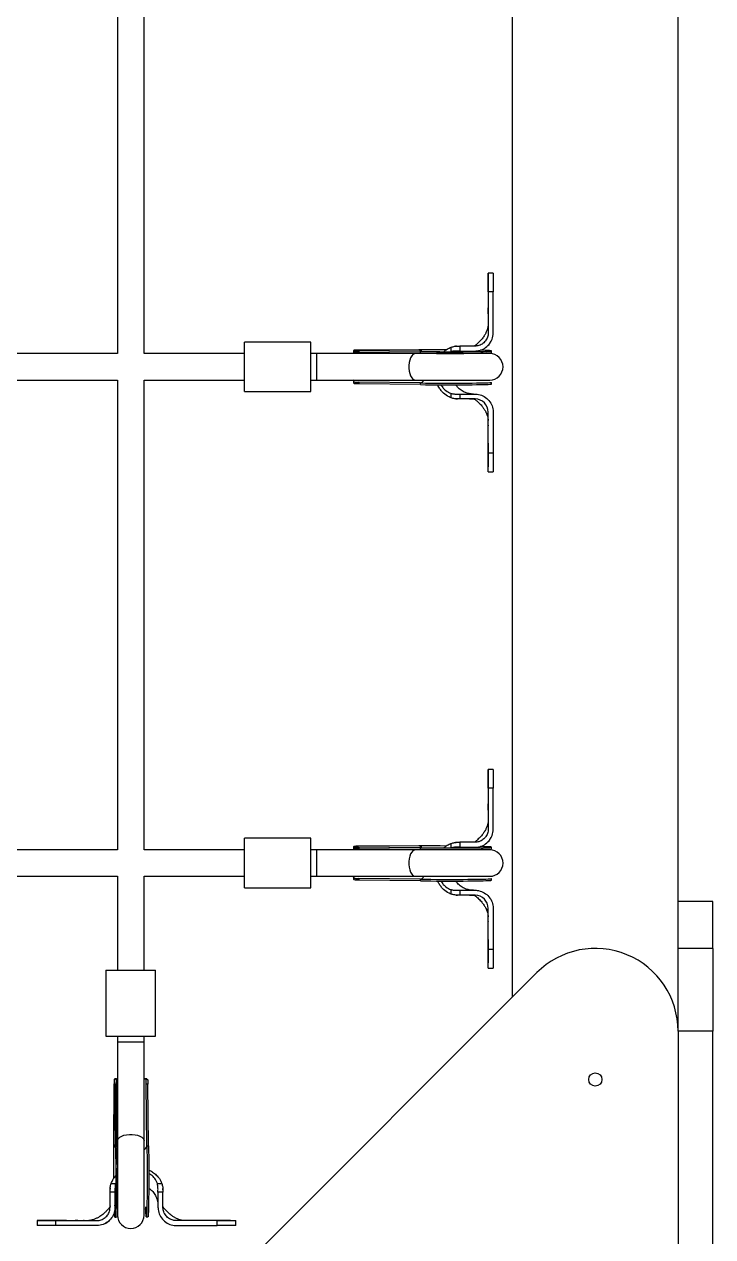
# Model space of a CAD drawing. Header units: millimetres. Extents: x -5107 to 5368, y -4871 to 3692.
# Drawn here: x -278 to 139, y 747 to 1480 of the extents above; entities that cross this region are included whole.
import ezdxf

# ---------------------------------------------------------------- set-up
doc = ezdxf.new("R2010")
doc.units = ezdxf.units.MM
doc.layers.add('DIKOM_ОБЪЕКТ', color=7, linetype='Continuous')

msp = doc.modelspace()

# ---------------------------------------------------------------- linework, layer by layer
at = {"layer": 'DIKOM_ОБЪЕКТ'}
for p, q in [((17.78, 891.71), (17.78, 2191.71)), ((117.78, 871), (117.78, 2191.71)), ((-221.09, 1564.59), (-221.09, 1280.59)), ((-205.09, 1280.59), (-205.09, 1564.59)), ((3.03, 1329.14), (3.03, 1323.86)), ((6.03, 1329.14), (3.03, 1329.14)), ((3.03, 1322.55), (3.03, 1325.66)), ((3.03, 1322.78), (3.03, 1325.02)), ((3.03, 1317.86), (3.03, 1293.14)), ((6.03, 1317.86), (3.03, 1317.86)), ((6.03, 1293.14), (6.03, 1317.86)), ((-104.32, 1287.59), (-144.32, 1287.59)), ((-144.32, 1272.59), (-144.32, 1287.59)), ((-104.32, 1272.59), (-104.32, 1287.59)), ((-38.89, 1282.91), (-75.57, 1282.72)), ((-19.32, 1281.76), (-19.32, 1284.47)), ((-16.23, 1285.06), (-16.8, 1285.05)), ((-14.11, 1285.14), (-14.11, 1282.14)), ((-5.97, 1285.14), (-14.11, 1285.14)), ((-4.97, 1285.14), (-5.97, 1285.14)), ((3.07, 1285.71), (3.37, 1286.03)), ((3.73, 1286.41), (4.77, 1288.17)), ((-221.09, 1280.59), (-505.09, 1280.59)), ((-144.32, 1280.59), (-205.09, 1280.59)), ((-100.87, 1280.59), (-104.32, 1280.59)), ((-41, 1280.59), (-100.87, 1280.59)), ((-100.87, 1280.59), (-100.87, 1264.59)), ((-78.45, 1282.19), (-78.46, 1281.13)), ((-78.29, 1281.83), (-78.3, 1280.77)), ((-37.84, 1281.82), (-76.25, 1282.27)), ((-75.18, 1282.26), (-75.19, 1281.26)), ((-37.92, 1280.82), (-75.19, 1281.26)), ((-37.92, 1281.82), (-75.18, 1282.26)), ((3.96, 1280.59), (-41, 1280.59)), ((-37.92, 1280.82), (-37.92, 1281.82)), ((-37.92, 1281.82), (-37.84, 1281.82)), ((-37.18, 1280.66), (-37.77, 1280.82)), ((-36.49, 1280.8), (-36.38, 1280.59)), ((-14.11, 1282.14), (-5.97, 1282.14)), ((-11.98, 1280.59), (-11.7, 1280.74)), ((-5.97, 1282.14), (-4.97, 1282.14)), ((5.04, 1281.2), (5.04, 1282.2)), ((-144.32, 1257.59), (-144.32, 1272.59)), ((-104.32, 1257.59), (-104.32, 1272.59)), ((-505.09, 1264.59), (-221.09, 1264.59)), ((-221.09, 1264.59), (-221.09, 980.59)), ((-205.09, 1264.59), (-144.32, 1264.59)), ((-205.09, 980.59), (-205.09, 1264.59)), ((-104.32, 1264.59), (-100.87, 1264.59)), ((-100.87, 1264.59), (-41, 1264.59)), ((-78.52, 1264.16), (-78.53, 1263.11)), ((-78.36, 1263.96), (-78.36, 1262.89)), ((-37.99, 1262.82), (-75.26, 1263.26)), ((-75.26, 1263.26), (-75.26, 1262.26)), ((-38, 1261.82), (-75.26, 1262.26)), ((-41, 1264.59), (3.96, 1264.59)), ((-38, 1261.82), (-37.99, 1262.82)), ((4.96, 1262.2), (4.97, 1263.2)), ((-144.32, 1257.59), (-104.32, 1257.59)), ((-19.32, 1253.81), (-19.32, 1256.53)), ((-14.11, 1256.14), (-14.11, 1253.14)), ((-14.11, 1256.14), (-5.97, 1256.14)), ((-5.97, 1256.14), (-4.97, 1256.14)), ((-16.6, 1253.2), (-15.82, 1253.19)), ((-16.32, 1253.19), (-15.62, 1253.17)), ((-5.97, 1253.14), (-14.11, 1253.14)), ((-4.97, 1253.14), (-5.97, 1253.14)), ((3.03, 1220.42), (3.03, 1245.14)), ((6.03, 1245.14), (6.03, 1220.42)), ((3.03, 1221.65), (3.03, 1215.02)), ((6.03, 1220.42), (3.03, 1220.42)), ((3.03, 1220.25), (3.03, 1219.85)), ((3.03, 1214.95), (3.03, 1212.22)), ((3.03, 1209.14), (6.03, 1209.14)), ((3.03, 1029.14), (3.03, 1023.86)), ((6.03, 1029.14), (3.03, 1029.14)), ((3.03, 1022.55), (3.03, 1025.66)), ((3.03, 1022.78), (3.03, 1025.02)), ((3.03, 1017.86), (3.03, 993.14)), ((6.03, 1017.86), (3.03, 1017.86)), ((6.03, 993.14), (6.03, 1017.86)), ((-104.32, 987.59), (-144.32, 987.59)), ((-144.32, 972.59), (-144.32, 987.59)), ((-104.32, 972.59), (-104.32, 987.59)), ((-37.84, 981.82), (-76.25, 982.27)), ((-38.89, 982.91), (-75.57, 982.72)), ((-75.18, 982.26), (-75.19, 981.26)), ((-37.92, 981.82), (-75.18, 982.26)), ((-19.32, 981.76), (-19.32, 984.47)), ((-16.23, 985.06), (-16.8, 985.05)), ((-14.11, 985.14), (-14.11, 982.14)), ((-5.97, 985.14), (-14.11, 985.14)), ((-4.97, 985.14), (-5.97, 985.14)), ((3.07, 985.71), (3.37, 986.03)), ((3.73, 986.41), (4.77, 988.17)), ((-221.09, 980.59), (-505.09, 980.59)), ((-144.32, 980.59), (-205.09, 980.59)), ((-100.87, 980.59), (-104.32, 980.59)), ((-41, 980.59), (-100.87, 980.59)), ((-100.87, 980.59), (-100.87, 964.59)), ((-78.45, 982.19), (-78.46, 981.13)), ((-78.29, 981.83), (-78.3, 980.77)), ((-37.92, 980.82), (-75.19, 981.26)), ((3.96, 980.59), (-41, 980.59)), ((-37.92, 980.82), (-37.92, 981.82)), ((-37.92, 981.82), (-37.84, 981.82)), ((-37.18, 980.66), (-37.77, 980.82)), ((-36.49, 980.8), (-36.38, 980.59)), ((-14.11, 982.14), (-5.97, 982.14)), ((-11.98, 980.59), (-11.7, 980.74)), ((-5.97, 982.14), (-4.97, 982.14)), ((5.04, 981.2), (5.04, 982.2)), ((-144.32, 957.59), (-144.32, 972.59)), ((-104.32, 957.59), (-104.32, 972.59)), ((-505.09, 964.59), (-221.09, 964.59)), ((-221.09, 964.59), (-221.09, 907.93)), ((-205.09, 907.93), (-205.09, 964.59)), ((-205.09, 964.59), (-144.32, 964.59)), ((-104.32, 964.59), (-100.87, 964.59)), ((-100.87, 964.59), (-41, 964.59)), ((-78.52, 964.16), (-78.53, 963.11)), ((-78.36, 963.96), (-78.36, 962.89)), ((-37.99, 962.82), (-75.26, 963.26)), ((-75.26, 963.26), (-75.26, 962.26)), ((-38, 961.82), (-75.26, 962.26)), ((-41, 964.59), (3.96, 964.59)), ((-38, 961.82), (-37.99, 962.82)), ((4.96, 962.2), (4.97, 963.2)), ((-144.32, 957.59), (-104.32, 957.59)), ((-19.32, 953.81), (-19.32, 956.53)), ((-16.6, 953.2), (-15.82, 953.19)), ((-16.32, 953.19), (-15.62, 953.17)), ((-14.11, 956.14), (-14.11, 953.14)), ((-14.11, 956.14), (-5.97, 956.14)), ((-5.97, 953.14), (-14.11, 953.14)), ((-5.97, 956.14), (-4.97, 956.14)), ((-4.97, 953.14), (-5.97, 953.14)), ((138.78, 949.28), (117.78, 949.28)), ((138.78, 921), (138.78, 949.28)), ((3.03, 920.42), (3.03, 945.14)), ((6.03, 945.14), (6.03, 920.42)), ((3.03, 921.65), (3.03, 915.02)), ((6.03, 920.42), (3.03, 920.42)), ((3.03, 920.25), (3.03, 919.85)), ((138.78, 921), (117.78, 921)), ((138.78, 921), (138.78, 871)), ((3.03, 914.95), (3.03, 912.22)), ((3.03, 909.14), (6.03, 909.14)), ((-228.09, 907.93), (-228.09, 867.93)), ((-228.09, 907.93), (-198.09, 907.93)), ((-198.09, 867.93), (-198.09, 907.93)), ((-146.86, 727.06), (32.43, 906.35)), ((-228.09, 867.93), (-198.09, 867.93)), ((-221.09, 867.93), (-221.09, 864.48)), ((-205.09, 864.48), (-205.09, 867.93)), ((138.78, 871), (117.78, 871)), ((117.78, 871), (117.78, 512.42)), ((138.78, 512.42), (138.78, 871)), ((-221.09, 864.48), (-221.09, 804.61)), ((-221.09, 864.48), (-205.09, 864.48)), ((-205.09, 804.61), (-205.09, 864.48)), ((-223.41, 802.5), (-223.23, 839.18)), ((-222.78, 839.84), (-222.33, 801.44)), ((-221.76, 838.8), (-222.76, 838.79)), ((-222.33, 801.53), (-222.76, 838.79)), ((-221.64, 842.07), (-222.69, 842.06)), ((-221.27, 841.9), (-222.33, 841.9)), ((-221.33, 801.53), (-221.76, 838.8)), ((-203.61, 842.14), (-204.67, 842.13)), ((-203.4, 841.97), (-204.46, 841.97)), ((-203.33, 801.6), (-203.77, 838.87)), ((-202.77, 838.87), (-203.77, 838.87)), ((-202.33, 801.6), (-202.77, 838.87)), ((-222.33, 801.53), (-221.33, 801.53)), ((-222.33, 801.44), (-222.33, 801.53)), ((-221.33, 801.46), (-221.16, 800.79)), ((-221.09, 799.99), (-221.31, 800.1)), ((-221.09, 804.61), (-221.09, 759.65)), ((-205.09, 759.65), (-205.09, 804.61)), ((-203.33, 801.6), (-202.33, 801.6)), ((-224.98, 778.81), (-222.26, 778.81)), ((-197.03, 778.81), (-194.32, 778.81)), ((-225.65, 765.47), (-225.65, 773.6)), ((-222.65, 773.6), (-225.65, 773.6)), ((-225.56, 776.24), (-225.58, 775.54)), ((-222.65, 773.6), (-222.65, 765.47)), ((-221.28, 771.14), (-221.09, 771.47)), ((-193.65, 773.6), (-196.65, 773.6)), ((-196.65, 773.6), (-196.65, 765.47)), ((-193.68, 775.12), (-193.73, 775.81)), ((-193.68, 775.1), (-193.7, 775.82)), ((-193.65, 765.47), (-193.65, 773.6)), ((-225.65, 764.47), (-225.65, 765.47)), ((-222.65, 765.47), (-222.65, 764.47)), ((-196.65, 765.47), (-196.65, 764.47)), ((-193.65, 764.47), (-193.65, 765.47)), ((-264.37, 756.47), (-269.65, 756.47)), ((-269.65, 756.47), (-269.65, 753.47)), ((-258.37, 753.47), (-258.37, 756.47)), ((-258.37, 756.47), (-233.65, 756.47)), ((-228.67, 754.72), (-226.92, 755.76)), ((-227.03, 755.68), (-226.21, 756.43)), ((-222.7, 758.57), (-221.7, 758.57)), ((-203.71, 758.64), (-202.71, 758.65)), ((-160.93, 756.47), (-185.63, 756.47)), ((-160.93, 753.47), (-160.93, 756.47)), ((-156.79, 756.47), (-149.67, 756.47)), ((-149.65, 753.47), (-149.65, 756.47)), ((-233.65, 753.47), (-258.37, 753.47)), ((-185.65, 753.47), (-160.93, 753.47))]:
    msp.add_line(p, q, dxfattribs=at)
at = {"layer": 'DIKOM_ОБЪЕКТ', "flags": 128}
for points in [[(-22.37, 1282.89), (-22.69, 1282.89), (-26.01, 1282.91), (-29.32, 1282.92), (-32.6, 1282.92), (-35.81, 1282.92), (-38.89, 1282.91)], [(-41, 1280.59), (-41.65, 1280.48), (-42.48, 1280.02), (-43.24, 1279.21), (-43.9, 1278.09), (-44.42, 1276.71), (-44.78, 1275.14), (-44.97, 1273.45), (-44.97, 1271.72), (-44.78, 1270.03), (-44.42, 1268.46), (-43.9, 1267.09), (-43.24, 1265.97), (-42.48, 1265.16), (-41.65, 1264.69), (-41, 1264.59)], [(-37.92, 1281.82), (-34.79, 1281.79), (-31.56, 1281.76), (-28.26, 1281.74), (-24.94, 1281.72), (-21.63, 1281.72), (-18.37, 1281.72), (-15.19, 1281.72), (-12.14, 1281.74), (-9.25, 1281.76), (-6.55, 1281.78), (-4.08, 1281.82), (-1.85, 1281.85), (0.1, 1281.9), (1.74, 1281.95), (3.07, 1282), (4.07, 1282.06), (4.72, 1282.12), (5.02, 1282.18), (4.96, 1282.24), (4.55, 1282.31), (3.79, 1282.37), (2.68, 1282.43), (1.25, 1282.5), (-0.5, 1282.56), (-1.72, 1282.59)], [(-37.92, 1280.82), (-34.79, 1280.79), (-31.56, 1280.76), (-28.26, 1280.74), (-24.94, 1280.72), (-21.63, 1280.72), (-18.37, 1280.72), (-15.2, 1280.72), (-12.15, 1280.74), (-9.26, 1280.76), (-6.56, 1280.78), (-4.08, 1280.82), (-1.86, 1280.85), (0.09, 1280.9), (1.74, 1280.95), (3.07, 1281), (4.07, 1281.06), (4.72, 1281.12), (5.02, 1281.18), (5.04, 1281.2)], [(-37.05, 1280.59), (-37.17, 1280.65), (-37.18, 1280.66)], [(-38, 1261.82), (-34.87, 1261.79), (-31.63, 1261.76), (-28.34, 1261.74), (-25.02, 1261.73), (-21.71, 1261.72), (-18.44, 1261.72), (-15.27, 1261.73), (-12.22, 1261.74), (-9.33, 1261.76), (-6.63, 1261.79), (-4.15, 1261.82), (-1.93, 1261.86), (0.02, 1261.9), (1.67, 1261.95), (3, 1262), (3.99, 1262.06), (4.64, 1262.12), (4.94, 1262.18), (4.96, 1262.2)], [(-37.99, 1262.82), (-34.86, 1262.79), (-31.63, 1262.76), (-28.33, 1262.74), (-25.01, 1262.73), (-21.7, 1262.72), (-18.44, 1262.72), (-15.27, 1262.73), (-12.22, 1262.74), (-9.33, 1262.76), (-6.63, 1262.79), (-4.15, 1262.82), (-1.93, 1262.86), (0.02, 1262.9), (1.67, 1262.95), (3, 1263), (4, 1263.06), (4.65, 1263.12), (4.95, 1263.18), (4.97, 1263.2)], [(-22.37, 982.89), (-22.69, 982.89), (-26.01, 982.91), (-29.32, 982.92), (-32.6, 982.92), (-35.81, 982.92), (-38.89, 982.91)], [(-37.92, 981.82), (-34.79, 981.79), (-31.56, 981.76), (-28.26, 981.74), (-24.94, 981.72), (-21.63, 981.72), (-18.37, 981.72), (-15.19, 981.72), (-12.14, 981.74), (-9.25, 981.76), (-6.55, 981.78), (-4.08, 981.82), (-1.85, 981.85), (0.1, 981.9), (1.74, 981.95), (3.07, 982), (4.07, 982.06), (4.72, 982.12), (5.02, 982.18), (4.96, 982.24), (4.55, 982.31), (3.79, 982.37), (2.68, 982.43), (1.25, 982.5), (-0.5, 982.56), (-1.72, 982.59)], [(-41, 980.59), (-41.65, 980.48), (-42.48, 980.02), (-43.24, 979.21), (-43.9, 978.09), (-44.42, 976.71), (-44.78, 975.14), (-44.97, 973.45), (-44.97, 971.72), (-44.78, 970.03), (-44.42, 968.46), (-43.9, 967.09), (-43.24, 965.97), (-42.48, 965.16), (-41.65, 964.69), (-41, 964.59)], [(-37.92, 980.82), (-34.79, 980.79), (-31.56, 980.76), (-28.26, 980.74), (-24.94, 980.72), (-21.63, 980.72), (-18.37, 980.72), (-15.2, 980.72), (-12.15, 980.74), (-9.26, 980.76), (-6.56, 980.78), (-4.08, 980.82), (-1.86, 980.85), (0.09, 980.9), (1.74, 980.95), (3.07, 981), (4.07, 981.06), (4.72, 981.12), (5.02, 981.18), (5.04, 981.2)], [(-37.05, 980.59), (-37.17, 980.65), (-37.18, 980.66)], [(-38, 961.82), (-34.87, 961.79), (-31.63, 961.76), (-28.34, 961.74), (-25.02, 961.73), (-21.71, 961.72), (-18.44, 961.72), (-15.27, 961.73), (-12.22, 961.74), (-9.33, 961.76), (-6.63, 961.79), (-4.15, 961.82), (-1.93, 961.86), (0.02, 961.9), (1.67, 961.95), (3, 962), (3.99, 962.06), (4.64, 962.12), (4.94, 962.18), (4.96, 962.2)], [(-37.99, 962.82), (-34.86, 962.79), (-31.63, 962.76), (-28.33, 962.74), (-25.01, 962.73), (-21.7, 962.72), (-18.44, 962.72), (-15.27, 962.73), (-12.22, 962.74), (-9.33, 962.76), (-6.63, 962.79), (-4.15, 962.82), (-1.93, 962.86), (0.02, 962.9), (1.67, 962.95), (3, 963), (4, 963.06), (4.65, 963.12), (4.95, 963.18), (4.97, 963.2)], [(-221.09, 804.61), (-220.99, 805.26), (-220.53, 806.09), (-219.72, 806.85), (-218.6, 807.51), (-217.22, 808.03), (-215.65, 808.39), (-213.96, 808.58), (-212.23, 808.58), (-210.54, 808.39), (-208.97, 808.03), (-207.59, 807.51), (-206.47, 806.85), (-205.66, 806.09), (-205.2, 805.26), (-205.09, 804.61)], [(-223.37, 781.87), (-223.38, 783.01), (-223.4, 786.3), (-223.42, 789.61), (-223.43, 792.93), (-223.43, 796.21), (-223.42, 799.41), (-223.41, 802.5)], [(-222.33, 801.53), (-222.29, 798.4), (-222.26, 795.17), (-222.24, 791.87), (-222.23, 788.55), (-222.22, 785.24), (-222.22, 781.98), (-222.23, 778.8), (-222.24, 775.75), (-222.26, 772.86), (-222.29, 770.16), (-222.32, 767.69), (-222.36, 765.46), (-222.4, 763.51), (-222.45, 761.86), (-222.5, 760.53), (-222.56, 759.54), (-222.62, 758.89), (-222.68, 758.59), (-222.75, 758.65), (-222.81, 759.06), (-222.87, 759.82), (-222.94, 760.93), (-222.97, 761.67)], [(-221.33, 801.53), (-221.29, 798.4), (-221.26, 795.17), (-221.24, 791.87), (-221.23, 788.55), (-221.22, 785.24), (-221.22, 781.98), (-221.23, 778.81), (-221.24, 775.76), (-221.26, 772.87), (-221.29, 770.17), (-221.32, 767.69), (-221.36, 765.46), (-221.4, 763.52), (-221.45, 761.87), (-221.5, 760.54), (-221.56, 759.54), (-221.62, 758.89), (-221.68, 758.59), (-221.7, 758.57)], [(-221.16, 800.79), (-221.16, 800.78), (-221.09, 800.66)], [(-203.33, 801.6), (-203.3, 798.47), (-203.27, 795.24), (-203.25, 791.94), (-203.23, 788.62), (-203.23, 785.31), (-203.23, 782.05), (-203.23, 778.88), (-203.24, 775.83), (-203.26, 772.94), (-203.29, 770.24), (-203.32, 767.76), (-203.36, 765.54), (-203.41, 763.59), (-203.45, 761.94), (-203.51, 760.61), (-203.56, 759.61), (-203.62, 758.96), (-203.69, 758.66), (-203.75, 758.72), (-203.81, 759.13), (-203.88, 759.89), (-203.94, 761), (-204.01, 762.43), (-204.07, 764.18), (-204.08, 764.76)], [(-202.33, 801.6), (-202.3, 798.47), (-202.27, 795.24), (-202.25, 791.95), (-202.23, 788.63), (-202.23, 785.31), (-202.23, 782.05), (-202.23, 778.88), (-202.25, 775.83), (-202.27, 772.94), (-202.29, 770.24), (-202.32, 767.76), (-202.36, 765.54), (-202.41, 763.59), (-202.45, 761.94), (-202.51, 760.61), (-202.56, 759.62), (-202.62, 758.96), (-202.69, 758.67), (-202.71, 758.65)]]:
    msp.add_lwpolyline(points, dxfattribs=at)
at = {"layer": 'DIKOM_ОБЪЕКТ'}
msp.add_circle((67.78, 841.71), 4, dxfattribs=at)
for centre, radius, start, end in [((-39.32, 1280.23), 2.71, 33.48432, 80.87099), ((3.96, 1272.59), 8, 270, 90), ((-38.56, 1265.63), 2.86, 281.36163, 338.61584), ((-4.97, 1245.14), 8, 0.00004, 89.99921), ((-39.32, 980.23), 2.71, 33.48417, 80.87164), ((3.96, 972.59), 8, 270, 90), ((-38.56, 965.63), 2.86, 281.36126, 338.61638), ((-4.97, 945.14), 8, 0.00008, 89.99928), ((67.78, 871), 50, 360, 135), ((-220.73, 802.94), 2.72, 189.19538, 236.88205), ((-206.14, 802.17), 2.87, 291.37314, 348.62136), ((-213.09, 759.65), 8, 180, 0)]:
    msp.add_arc(centre, radius, start, end, dxfattribs=at)
for points, knots in [([(3.03, 1317.86), (3.03, 1317.94), (3.03, 1318.36), (3.03, 1320.07), (3.03, 1322.49), (3.03, 1325.02), (3.03, 1326.86), (3.03, 1328.2), (3.03, 1329.01), (3.03, 1329.08), (3.03, 1329.12)], [0, 0, 0, 0, 0.012375, 0.061892, 0.261124, 0.409635, 0.562453, 0.710965, 0.863783, 1, 1, 1, 1]), ([(6.03, 1329.13), (6.03, 1329.08), (6.03, 1328.99), (6.03, 1328.15), (6.03, 1326.81), (6.03, 1324.94), (6.03, 1322.75), (6.03, 1320.37), (6.03, 1318.7), (6.03, 1317.86)], [0, 0, 0, 0, 0.144052, 0.292535, 0.445323, 0.593805, 0.746592, 0.872017, 1, 1, 1, 1]), ([(3.03, 1323.86), (3.03, 1323.48), (3.03, 1322.7), (3.03, 1321.48), (3.03, 1320.87)], [0, 0, 0, 0, 0.492054, 1, 1, 1, 1]), ([(3.03, 1323.51), (3.03, 1322.39), (3.03, 1320.06), (3.03, 1317.57), (3.03, 1316.27)], [0, 0, 0, 0, 0.478156, 1, 1, 1, 1]), ([(3.03, 1318.25), (3.03, 1317.32), (3.03, 1315.36), (3.03, 1312.85), (3.03, 1311.54)], [0, 0, 0, 0, 0.477467, 1, 1, 1, 1]), ([(3.03, 1304.69), (3.03, 1304.68), (3.03, 1304.61), (3.03, 1304.99), (3.02, 1305.82), (3.03, 1307), (3.03, 1307.92), (3.03, 1308.34)], [0, 0, 0, 0, 0.064251, 0.306796, 0.549345, 0.791892, 1, 1, 1, 1]), ([(3.03, 1298.01), (3.01, 1297.64), (2.96, 1296.95), (2.48, 1295.13), (1.77, 1293.38), (1, 1291.96), (0.3, 1290.86), (-0.36, 1289.94), (-1.07, 1289.06), (-1.93, 1288.11), (-2.97, 1287.2), (-3.74, 1286.33), (-4.43, 1285.74), (-4.95, 1285.33), (-5.19, 1285.24), (-5.25, 1285.21), (-5.29, 1285.2), (-5.31, 1285.19), (-5.35, 1285.18), (-5.45, 1285.16), (-5.5, 1285.15), (-5.55, 1285.14), (-5.85, 1285.14), (-5.96, 1285.14), (-6.01, 1285.14)], [0, 0, 0, 0, 0.150024, 0.285115, 0.400985, 0.49106, 0.549655, 0.595438, 0.653442, 0.721443, 0.788229, 0.844908, 0.895824, 0.920033, 0.924451, 0.926123, 0.927571, 0.929029, 0.930601, 0.934412, 0.957286, 0.976121, 0.990799, 1, 1, 1, 1]), ([(3.01, 1298.33), (3.01, 1298.25), (3.01, 1298.09), (3.01, 1297.93), (3.01, 1297.84)], [0, 0, 0, 0, 0.4980693, 1, 1, 1, 1]), ([(3.03, 1293.14), (3.02, 1292.92), (2.99, 1291.8), (2.46, 1289.81), (0.95, 1287.53), (-1.24, 1285.9), (-3.34, 1285.21), (-4.61, 1285.16), (-4.97, 1285.14)], [0, 0, 0, 0, 0.054128, 0.268334, 0.482543, 0.697301, 0.912, 1, 1, 1, 1]), ([(-4.97, 1282.14), (-4.89, 1282.14), (-4.46, 1282.15), (-2.8, 1282.26), (-0.04, 1283.07), (3.03, 1285.28), (5.17, 1288.38), (5.97, 1291.17), (6.02, 1292.77), (6.03, 1293.14)], [0, 0, 0, 0, 0.014799, 0.07411, 0.290025, 0.505958, 0.720947, 0.936011, 1, 1, 1, 1]), ([(-23.98, 1281.55), (-23.44, 1282.04), (-22.23, 1283.12), (-20.58, 1284.01), (-19.54, 1284.39), (-19.32, 1284.47)], [0, 0, 0, 0, 0.391841, 0.875443, 1, 1, 1, 1]), ([(-19.32, 1284.47), (-18.66, 1284.67), (-17.32, 1285.07), (-15.91, 1285.12), (-15.19, 1285.14)], [0, 0, 0, 0, 0.491586, 1, 1, 1, 1]), ([(-15.19, 1285.14), (-15.1, 1285.14), (-14.74, 1285.14), (-14.38, 1285.14), (-14.11, 1285.14)], [0, 0, 0, 0, 0.25626, 1, 1, 1, 1]), ([(3.32, 1285.92), (3.37, 1285.98), (3.48, 1286.1), (3.57, 1286.21), (3.61, 1286.26)], [0, 0, 0, 0, 0.500193, 1, 1, 1, 1]), ([(-75.57, 1282.72), (-76.06, 1282.72), (-77.03, 1282.71), (-78.02, 1282.66), (-78.48, 1282.43), (-78.5, 1282.11), (-78.32, 1281.82), (-78.29, 1281.77)], [0, 0, 0, 0, 0.241936, 0.483942, 0.723269, 0.952869, 1, 1, 1, 1]), ([(-75.19, 1281.26), (-75.69, 1281.27), (-76.69, 1281.28), (-77.72, 1281.26), (-78.26, 1281.14), (-78.25, 1280.87), (-78.24, 1280.77)], [0, 0, 0, 0, 0.281504, 0.563036, 0.840805, 1, 1, 1, 1]), ([(-78.23, 1281.83), (-78.23, 1281.93), (-78.24, 1282.18), (-77.65, 1282.27), (-76.64, 1282.28), (-75.67, 1282.26), (-75.18, 1282.26)], [0, 0, 0, 0, 0.189922, 0.454973, 0.723243, 1, 1, 1, 1]), ([(-0.13, 1281.17), (-0.16, 1281.21), (-0.26, 1281.35), (-0.85, 1281.49), (-2.06, 1281.59), (-3.67, 1281.63), (-5.39, 1281.63), (-7.17, 1281.61), (-9.02, 1281.59), (-11.37, 1281.57), (-14.29, 1281.55), (-17.83, 1281.54), (-21.58, 1281.54), (-25.41, 1281.55), (-29.17, 1281.57), (-33.15, 1281.6), (-35.76, 1281.63), (-37.1, 1281.64)], [0, 0, 0, 0, 0.0308, 0.105482, 0.17611, 0.242226, 0.303475, 0.343126, 0.391126, 0.448866, 0.516357, 0.593583, 0.680551, 0.752201, 0.829322, 0.91192, 1, 1, 1, 1]), ([(-14.11, 1282.14), (-14.2, 1282.14), (-14.62, 1282.14), (-15.7, 1282.13), (-17.38, 1282.2), (-18.67, 1281.91), (-19.32, 1281.76)], [0, 0, 0, 0, 0.04843, 0.241942, 0.617177, 1, 1, 1, 1]), ([(-8.85, 1281.76), (-8.65, 1281.83), (-8.02, 1282.03), (-7.12, 1282.1), (-6.36, 1282.14), (-6.06, 1282.14), (-5.96, 1282.14)], [0, 0, 0, 0, 0.213008, 0.682004, 0.897057, 1, 1, 1, 1]), ([(-78.47, 1264.16), (-78.49, 1264.23), (-78.51, 1264.33), (-78.39, 1264.53), (-78.36, 1264.59)], [0, 0, 0, 0, 0.701969, 1, 1, 1, 1]), ([(-78.36, 1263.46), (-78.42, 1263.38), (-78.54, 1263.21), (-78.49, 1263.14), (-78.47, 1263.11)], [0, 0, 0, 0, 0.489713, 1, 1, 1, 1]), ([(-78.1, 1264.65), (-78.19, 1264.47), (-78.43, 1264), (-78.34, 1263.58), (-77.78, 1263.35), (-76.76, 1263.28), (-75.78, 1263.27), (-75.26, 1263.26)], [0, 0, 0, 0, 0.131066, 0.354397, 0.560072, 0.768017, 1, 1, 1, 1]), ([(-75.26, 1262.26), (-75.76, 1262.27), (-76.76, 1262.28), (-77.8, 1262.35), (-78.34, 1262.51), (-78.32, 1262.79), (-78.31, 1262.89)], [0, 0, 0, 0, 0.282223, 0.564501, 0.843711, 1, 1, 1, 1]), ([(-19.32, 1253.81), (-19.76, 1253.98), (-21.45, 1254.64), (-23.59, 1256.17), (-25.53, 1258.3), (-26.73, 1260.02), (-27.27, 1261.23), (-27.49, 1261.74)], [0, 0, 0, 0, 0.120595, 0.467453, 0.662789, 0.858218, 1, 1, 1, 1]), ([(-25.56, 1261.73), (-25.35, 1261.35), (-24.72, 1260.24), (-23.06, 1258.45), (-21.08, 1257.12), (-19.65, 1256.64), (-19.32, 1256.53)], [0, 0, 0, 0, 0.155589, 0.454799, 0.87259, 1, 1, 1, 1]), ([(-5.92, 1256.14), (-6.35, 1256.15), (-7.2, 1256.17), (-8.45, 1256.36), (-9.66, 1256.65), (-11.36, 1257.24), (-13.43, 1258.38), (-15.39, 1260), (-16.24, 1261.26), (-16.56, 1261.73)], [0, 0, 0, 0, 0.102215, 0.203879, 0.30311, 0.399754, 0.634755, 0.866421, 1, 1, 1, 1]), ([(-19.32, 1256.53), (-19.24, 1256.5), (-18.84, 1256.39), (-18.09, 1256.23), (-17.25, 1256.15), (-16.07, 1256.13), (-15.07, 1256.14), (-14.25, 1256.14), (-14.11, 1256.14)], [0, 0, 0, 0, 0.048333, 0.242013, 0.435639, 0.532399, 0.919396, 1, 1, 1, 1]), ([(-15.19, 1253.14), (-15.89, 1253.17), (-17.3, 1253.21), (-18.64, 1253.61), (-19.32, 1253.81)], [0, 0, 0, 0, 0.492158, 1, 1, 1, 1]), ([(-4.97, 1256.14), (-4.89, 1256.14), (-4.46, 1256.14), (-2.81, 1256.02), (-0.06, 1255.22), (3, 1253.03), (5.15, 1249.94), (5.96, 1247.14), (6.01, 1245.53), (6.03, 1245.14)], [0, 0, 0, 0, 0.014799, 0.074105, 0.288776, 0.503468, 0.718044, 0.933087, 1, 1, 1, 1]), ([(-14.11, 1253.14), (-14.2, 1253.14), (-14.56, 1253.14), (-14.92, 1253.14), (-15.19, 1253.14)], [0, 0, 0, 0, 0.256579, 1, 1, 1, 1]), ([(-8.28, 1253.14), (-8.32, 1253.14), (-8.4, 1253.14), (-8.22, 1253.14), (-7.56, 1253.14), (-6.83, 1253.14), (-6.28, 1253.14), (-5.77, 1253.14), (-5.51, 1253.14), (-5.44, 1253.12), (-5.4, 1253.12), (-5.33, 1253.1), (-5.29, 1253.09), (-5.27, 1253.07), (-5.23, 1253.06), (-5.17, 1253.04), (-4.93, 1252.94), (-4.43, 1252.53), (-3.7, 1251.9), (-2.85, 1250.98), (-1.82, 1250.05), (-0.97, 1249.1), (-0.31, 1248.28), (0.31, 1247.4), (1, 1246.32), (1.78, 1244.88), (2.49, 1243.12), (2.97, 1241.27), (3.01, 1240.55), (3.03, 1240.17)], [0, 0, 0, 0, 0.038804, 0.073968, 0.124841, 0.172223, 0.205993, 0.227863, 0.241702, 0.25434, 0.268541, 0.271441, 0.272638, 0.273732, 0.274876, 0.276186, 0.279638, 0.298264, 0.337811, 0.388351, 0.446674, 0.494113, 0.533652, 0.567929, 0.614049, 0.684941, 0.776097, 0.882281, 1, 1, 1, 1]), ([(3.01, 1237.3), (3.01, 1237.25), (3.01, 1237.15), (3.01, 1237.05), (3.01, 1237)], [0, 0, 0, 0, 0.499603, 1, 1, 1, 1]), ([(3.03, 1229.92), (3.03, 1229.96), (3.03, 1230.52), (3.02, 1231.5), (3.03, 1232.69), (3.03, 1233.41), (3.03, 1233.72), (3.03, 1233.63), (3.03, 1233.63)], [0, 0, 0, 0, 0.022174, 0.263631, 0.505088, 0.746543, 0.988, 1, 1, 1, 1]), ([(3.03, 1226.46), (3.03, 1225.16), (3.03, 1222.66), (3.03, 1220.7), (3.03, 1219.77)], [0, 0, 0, 0, 0.522448, 1, 1, 1, 1]), ([(3.03, 1209.16), (3.03, 1209.16), (3.03, 1209.06), (3.03, 1209.42), (3.03, 1210.27), (3.03, 1211.71), (3.03, 1213.65), (3.03, 1216.42), (3.03, 1218.92), (3.03, 1220.42)], [0, 0, 0, 0, 0.012296, 0.165143, 0.313683, 0.466531, 0.61507, 0.767918, 1, 1, 1, 1]), ([(6.03, 1220.42), (6.03, 1220.35), (6.03, 1219.97), (6.03, 1218.39), (6.03, 1216.07), (6.03, 1213.55), (6.03, 1211.66), (6.03, 1210.22), (6.03, 1209.4), (6.03, 1209.06), (6.03, 1209.15), (6.03, 1209.16)], [0, 0, 0, 0, 0.011392, 0.056973, 0.240205, 0.388695, 0.54149, 0.689979, 0.842774, 0.991264, 1, 1, 1, 1]), ([(3.03, 1017.86), (3.03, 1017.94), (3.03, 1018.36), (3.03, 1020.07), (3.03, 1022.49), (3.03, 1025.02), (3.03, 1026.86), (3.03, 1028.2), (3.03, 1029.01), (3.03, 1029.08), (3.03, 1029.12)], [0, 0, 0, 0, 0.012375, 0.061892, 0.261124, 0.409635, 0.562453, 0.710964, 0.863782, 1, 1, 1, 1]), ([(6.03, 1029.13), (6.03, 1029.08), (6.03, 1028.99), (6.03, 1028.15), (6.03, 1026.81), (6.03, 1024.94), (6.03, 1022.75), (6.03, 1020.37), (6.03, 1018.7), (6.03, 1017.86)], [0, 0, 0, 0, 0.144052, 0.292534, 0.445322, 0.593804, 0.746593, 0.872017, 1, 1, 1, 1]), ([(3.03, 1023.86), (3.03, 1023.48), (3.03, 1022.7), (3.03, 1021.48), (3.03, 1020.87)], [0, 0, 0, 0, 0.4920545, 1, 1, 1, 1]), ([(3.03, 1023.51), (3.03, 1022.39), (3.03, 1020.06), (3.03, 1017.57), (3.03, 1016.27)], [0, 0, 0, 0, 0.478156, 1, 1, 1, 1]), ([(3.03, 1018.25), (3.03, 1017.32), (3.03, 1015.36), (3.03, 1012.85), (3.03, 1011.54)], [0, 0, 0, 0, 0.477467, 1, 1, 1, 1]), ([(3.03, 1004.69), (3.03, 1004.68), (3.03, 1004.61), (3.03, 1004.99), (3.02, 1005.82), (3.03, 1007), (3.03, 1007.92), (3.03, 1008.34)], [0, 0, 0, 0, 0.064251, 0.306797, 0.549345, 0.791892, 1, 1, 1, 1]), ([(3.03, 998.01), (3.01, 997.64), (2.96, 996.95), (2.48, 995.13), (1.77, 993.38), (1, 991.96), (0.3, 990.86), (-0.36, 989.94), (-1.07, 989.06), (-1.93, 988.11), (-2.97, 987.2), (-3.74, 986.33), (-4.43, 985.74), (-4.95, 985.33), (-5.19, 985.24), (-5.25, 985.21), (-5.29, 985.2), (-5.31, 985.19), (-5.35, 985.18), (-5.45, 985.16), (-5.5, 985.15), (-5.55, 985.14), (-5.85, 985.14), (-5.96, 985.14), (-6.01, 985.14)], [0, 0, 0, 0, 0.150024, 0.285116, 0.400985, 0.49106, 0.549655, 0.595438, 0.653442, 0.721444, 0.78823, 0.844908, 0.895824, 0.920033, 0.924451, 0.926123, 0.927571, 0.929029, 0.9306, 0.934412, 0.957287, 0.976122, 0.990799, 1, 1, 1, 1]), ([(3.01, 998.33), (3.01, 998.25), (3.01, 998.09), (3.01, 997.93), (3.01, 997.84)], [0, 0, 0, 0, 0.498082, 1, 1, 1, 1]), ([(3.03, 993.14), (3.02, 992.92), (2.99, 991.8), (2.46, 989.81), (0.95, 987.53), (-1.24, 985.9), (-3.34, 985.21), (-4.61, 985.16), (-4.97, 985.14)], [0, 0, 0, 0, 0.0541271, 0.2683338, 0.4825432, 0.6973003, 0.912, 1, 1, 1, 1]), ([(-4.97, 982.14), (-4.89, 982.14), (-4.46, 982.15), (-2.8, 982.26), (-0.04, 983.07), (3.03, 985.28), (5.17, 988.38), (5.97, 991.17), (6.02, 992.77), (6.03, 993.14)], [0, 0, 0, 0, 0.014799, 0.07411, 0.290025, 0.505958, 0.720948, 0.936012, 1, 1, 1, 1]), ([(-75.57, 982.72), (-76.06, 982.72), (-77.03, 982.71), (-78.02, 982.66), (-78.48, 982.43), (-78.5, 982.11), (-78.32, 981.82), (-78.29, 981.77)], [0, 0, 0, 0, 0.241936, 0.483943, 0.723269, 0.952869, 1, 1, 1, 1]), ([(-78.23, 981.83), (-78.23, 981.93), (-78.24, 982.18), (-77.65, 982.27), (-76.64, 982.28), (-75.67, 982.26), (-75.18, 982.26)], [0, 0, 0, 0, 0.189923, 0.454973, 0.723243, 1, 1, 1, 1]), ([(-23.98, 981.55), (-23.44, 982.04), (-22.23, 983.12), (-20.58, 984.01), (-19.54, 984.39), (-19.32, 984.47)], [0, 0, 0, 0, 0.39184, 0.875442, 1, 1, 1, 1]), ([(-19.32, 984.47), (-18.66, 984.67), (-17.32, 985.07), (-15.91, 985.12), (-15.19, 985.14)], [0, 0, 0, 0, 0.491586, 1, 1, 1, 1]), ([(-15.19, 985.14), (-15.1, 985.14), (-14.74, 985.14), (-14.38, 985.14), (-14.11, 985.14)], [0, 0, 0, 0, 0.256261, 1, 1, 1, 1]), ([(3.32, 985.92), (3.37, 985.98), (3.48, 986.1), (3.57, 986.21), (3.61, 986.26)], [0, 0, 0, 0, 0.500191, 1, 1, 1, 1]), ([(-75.19, 981.26), (-75.69, 981.27), (-76.69, 981.28), (-77.72, 981.26), (-78.26, 981.14), (-78.25, 980.87), (-78.24, 980.77)], [0, 0, 0, 0, 0.281504, 0.563036, 0.840805, 1, 1, 1, 1]), ([(-0.13, 981.17), (-0.16, 981.21), (-0.26, 981.35), (-0.85, 981.49), (-2.06, 981.59), (-3.67, 981.63), (-5.39, 981.63), (-7.17, 981.61), (-9.02, 981.59), (-11.37, 981.57), (-14.29, 981.55), (-17.83, 981.54), (-21.58, 981.54), (-25.41, 981.55), (-29.17, 981.57), (-33.15, 981.6), (-35.76, 981.63), (-37.1, 981.64)], [0, 0, 0, 0, 0.0308, 0.105482, 0.17611, 0.242226, 0.303475, 0.343126, 0.391126, 0.448866, 0.516357, 0.593583, 0.680551, 0.752201, 0.829322, 0.91192, 1, 1, 1, 1]), ([(-14.11, 982.14), (-14.2, 982.14), (-14.62, 982.14), (-15.7, 982.13), (-17.38, 982.2), (-18.67, 981.91), (-19.32, 981.76)], [0, 0, 0, 0, 0.04843, 0.241942, 0.617176, 1, 1, 1, 1]), ([(-8.85, 981.76), (-8.65, 981.83), (-8.02, 982.03), (-7.12, 982.1), (-6.36, 982.14), (-6.06, 982.14), (-5.96, 982.14)], [0, 0, 0, 0, 0.213008, 0.682004, 0.897058, 1, 1, 1, 1]), ([(-78.47, 964.16), (-78.49, 964.23), (-78.51, 964.33), (-78.39, 964.53), (-78.36, 964.59)], [0, 0, 0, 0, 0.70197, 1, 1, 1, 1]), ([(-78.36, 963.46), (-78.42, 963.38), (-78.54, 963.21), (-78.49, 963.14), (-78.47, 963.11)], [0, 0, 0, 0, 0.489714, 1, 1, 1, 1]), ([(-78.1, 964.65), (-78.19, 964.47), (-78.43, 964), (-78.34, 963.58), (-77.78, 963.35), (-76.76, 963.28), (-75.78, 963.27), (-75.26, 963.26)], [0, 0, 0, 0, 0.1310662, 0.3543967, 0.5600721, 0.7680166, 1, 1, 1, 1]), ([(-75.26, 962.26), (-75.76, 962.27), (-76.76, 962.28), (-77.8, 962.35), (-78.34, 962.51), (-78.32, 962.79), (-78.31, 962.89)], [0, 0, 0, 0, 0.282223, 0.564502, 0.843712, 1, 1, 1, 1]), ([(-19.32, 953.81), (-19.76, 953.98), (-21.45, 954.64), (-23.59, 956.17), (-25.53, 958.3), (-26.73, 960.02), (-27.27, 961.23), (-27.49, 961.74)], [0, 0, 0, 0, 0.120595, 0.467453, 0.66279, 0.858218, 1, 1, 1, 1]), ([(-25.56, 961.73), (-25.35, 961.35), (-24.72, 960.24), (-23.06, 958.45), (-21.08, 957.12), (-19.65, 956.64), (-19.32, 956.53)], [0, 0, 0, 0, 0.155589, 0.454799, 0.87259, 1, 1, 1, 1]), ([(-5.92, 956.14), (-6.35, 956.15), (-7.2, 956.17), (-8.45, 956.36), (-9.66, 956.65), (-11.36, 957.24), (-13.43, 958.38), (-15.39, 960), (-16.24, 961.26), (-16.56, 961.73)], [0, 0, 0, 0, 0.102215, 0.203879, 0.30311, 0.399754, 0.634754, 0.866421, 1, 1, 1, 1]), ([(-19.32, 956.53), (-19.24, 956.5), (-18.84, 956.39), (-18.09, 956.23), (-17.25, 956.15), (-16.07, 956.13), (-15.07, 956.14), (-14.25, 956.14), (-14.11, 956.14)], [0, 0, 0, 0, 0.048333, 0.242012, 0.435638, 0.532399, 0.919396, 1, 1, 1, 1]), ([(-15.19, 953.14), (-15.89, 953.17), (-17.3, 953.21), (-18.64, 953.61), (-19.32, 953.81)], [0, 0, 0, 0, 0.492158, 1, 1, 1, 1]), ([(-14.11, 953.14), (-14.2, 953.14), (-14.56, 953.14), (-14.92, 953.14), (-15.19, 953.14)], [0, 0, 0, 0, 0.256579, 1, 1, 1, 1]), ([(-8.28, 953.14), (-8.32, 953.14), (-8.4, 953.14), (-8.22, 953.14), (-7.56, 953.14), (-6.83, 953.14), (-6.28, 953.14), (-5.77, 953.14), (-5.51, 953.14), (-5.44, 953.12), (-5.4, 953.12), (-5.33, 953.1), (-5.29, 953.09), (-5.27, 953.07), (-5.23, 953.06), (-5.17, 953.04), (-4.93, 952.94), (-4.43, 952.53), (-3.7, 951.9), (-2.85, 950.98), (-1.82, 950.05), (-0.97, 949.1), (-0.31, 948.28), (0.31, 947.4), (1, 946.32), (1.78, 944.88), (2.49, 943.12), (2.97, 941.27), (3.01, 940.55), (3.03, 940.17)], [0, 0, 0, 0, 0.038804, 0.073968, 0.124841, 0.172223, 0.205993, 0.227863, 0.241702, 0.25434, 0.268541, 0.271441, 0.272638, 0.273733, 0.274877, 0.276186, 0.279639, 0.298265, 0.337811, 0.388351, 0.446674, 0.494113, 0.533652, 0.567929, 0.614049, 0.68494, 0.776097, 0.882281, 1, 1, 1, 1]), ([(-4.97, 956.14), (-4.89, 956.14), (-4.46, 956.14), (-2.81, 956.02), (-0.06, 955.22), (3, 953.03), (5.15, 949.94), (5.96, 947.14), (6.01, 945.53), (6.03, 945.14)], [0, 0, 0, 0, 0.014799, 0.074105, 0.288776, 0.503468, 0.718045, 0.933087, 1, 1, 1, 1]), ([(3.01, 937.3), (3.01, 937.25), (3.01, 937.15), (3.01, 937.05), (3.01, 937)], [0, 0, 0, 0, 0.4996031, 1, 1, 1, 1]), ([(3.03, 929.92), (3.03, 929.96), (3.03, 930.52), (3.02, 931.5), (3.03, 932.69), (3.03, 933.41), (3.03, 933.72), (3.03, 933.63), (3.03, 933.63)], [0, 0, 0, 0, 0.022174, 0.263631, 0.50509, 0.746541, 0.987998, 1, 1, 1, 1]), ([(3.03, 926.46), (3.03, 925.16), (3.03, 922.66), (3.03, 920.7), (3.03, 919.77)], [0, 0, 0, 0, 0.522449, 1, 1, 1, 1]), ([(3.03, 909.16), (3.03, 909.16), (3.03, 909.06), (3.03, 909.42), (3.03, 910.27), (3.03, 911.71), (3.03, 913.65), (3.03, 916.42), (3.03, 918.92), (3.03, 920.42)], [0, 0, 0, 0, 0.012296, 0.165144, 0.313684, 0.46653, 0.615071, 0.767918, 1, 1, 1, 1]), ([(6.03, 920.42), (6.03, 920.35), (6.03, 919.97), (6.03, 918.39), (6.03, 916.07), (6.03, 913.55), (6.03, 911.66), (6.03, 910.22), (6.03, 909.4), (6.03, 909.06), (6.03, 909.15), (6.03, 909.16)], [0, 0, 0, 0, 0.0113925, 0.0569735, 0.240205, 0.3886947, 0.5414899, 0.689979, 0.8427746, 0.9912636, 1, 1, 1, 1]), ([(-222.31, 841.9), (-222.39, 841.95), (-222.72, 842.15), (-223, 842.03), (-223.18, 841.46), (-223.22, 840.48), (-223.22, 839.6), (-223.23, 839.18)], [0, 0, 0, 0, 0.081578, 0.324232, 0.554224, 0.789114, 1, 1, 1, 1]), ([(-222.76, 838.79), (-222.77, 839.29), (-222.79, 840.29), (-222.77, 841.33), (-222.67, 841.87), (-222.42, 841.85), (-222.33, 841.84)], [0, 0, 0, 0, 0.282215, 0.564503, 0.84369, 1, 1, 1, 1]), ([(-221.27, 841.84), (-221.38, 841.85), (-221.65, 841.86), (-221.77, 841.31), (-221.79, 840.31), (-221.77, 839.32), (-221.76, 838.8)], [0, 0, 0, 0, 0.180752, 0.441759, 0.705648, 1, 1, 1, 1]), ([(-221.64, 842.01), (-221.56, 842.03), (-221.43, 842.06), (-221.19, 841.92), (-221.1, 841.87)], [0, 0, 0, 0, 0.634334, 1, 1, 1, 1]), ([(-203.77, 838.87), (-203.77, 839.36), (-203.78, 840.36), (-203.85, 841.42), (-204.1, 841.96), (-204.51, 842.03), (-204.95, 841.81), (-205.11, 841.73)], [0, 0, 0, 0, 0.224292, 0.448658, 0.670005, 0.880397, 1, 1, 1, 1]), ([(-205.09, 841.95), (-205, 842.01), (-204.8, 842.14), (-204.71, 842.1), (-204.67, 842.07)], [0, 0, 0, 0, 0.485353, 1, 1, 1, 1]), ([(-203.37, 841.91), (-203.39, 841.98), (-203.46, 842.22), (-203.67, 842.18), (-203.94, 842), (-203.99, 841.97)], [0, 0, 0, 0, 0.252881, 0.872737, 1, 1, 1, 1]), ([(-203.4, 841.91), (-203.28, 841.92), (-203, 841.92), (-202.85, 841.34), (-202.78, 840.33), (-202.77, 839.36), (-202.77, 838.87)], [0, 0, 0, 0, 0.189921, 0.454973, 0.723242, 1, 1, 1, 1]), ([(-222.15, 800.71), (-222.14, 799.64), (-222.11, 797.53), (-222.08, 794.26), (-222.06, 791.05), (-222.04, 787.94), (-222.02, 784.97), (-222, 781.3), (-221.99, 777.18), (-221.97, 773), (-221.95, 769.72), (-221.91, 767.28), (-221.85, 765.58), (-221.75, 764.56), (-221.66, 764.02), (-221.54, 763.99), (-221.51, 763.98)], [0, 0, 0, 0, 0.070744, 0.139244, 0.205479, 0.269428, 0.331073, 0.390399, 0.501913, 0.604078, 0.696878, 0.780345, 0.854565, 0.919682, 0.975898, 1, 1, 1, 1]), ([(-202.23, 787.03), (-202.23, 787.03), (-201.39, 786.72), (-199.8, 785.74), (-197.61, 784.02), (-195.6, 781.73), (-194.77, 779.84), (-194.32, 778.81)], [0, 0, 0, 0, 0.000734, 0.227688, 0.470647, 0.713415, 1, 1, 1, 1]), ([(-197.03, 778.81), (-197.24, 779.39), (-197.82, 780.97), (-199.51, 783.26), (-201.32, 784.46), (-202.23, 785.06)], [0, 0, 0, 0, 0.222975, 0.608919, 1, 1, 1, 1]), ([(-225.65, 774.68), (-225.62, 775.38), (-225.58, 776.79), (-225.18, 778.13), (-224.98, 778.81)], [0, 0, 0, 0, 0.492158, 1, 1, 1, 1]), ([(-224.98, 778.81), (-224.81, 779.25), (-224.14, 780.93), (-223.1, 782.57), (-222.06, 783.52), (-222.01, 783.56)], [0, 0, 0, 0, 0.25011, 0.969424, 1, 1, 1, 1]), ([(-222.26, 778.81), (-222.29, 778.73), (-222.4, 778.33), (-222.63, 777.27), (-222.66, 775.6), (-222.65, 774.27), (-222.65, 773.6)], [0, 0, 0, 0, 0.048359, 0.242138, 0.618943, 1, 1, 1, 1]), ([(-196.65, 773.6), (-196.65, 773.69), (-196.65, 774.11), (-196.65, 774.88), (-196.62, 776.55), (-196.86, 777.85), (-197.03, 778.81)], [0, 0, 0, 0, 0.048445, 0.242263, 0.436066, 1, 1, 1, 1]), ([(-194.32, 778.81), (-194.12, 778.16), (-193.72, 776.82), (-193.67, 775.4), (-193.65, 774.69)], [0, 0, 0, 0, 0.491615, 1, 1, 1, 1]), ([(-225.65, 773.6), (-225.65, 773.7), (-225.65, 774.06), (-225.65, 774.42), (-225.65, 774.68)], [0, 0, 0, 0, 0.256317, 1, 1, 1, 1]), ([(-202.24, 776.06), (-201.78, 775.74), (-200.51, 774.88), (-198.89, 772.92), (-197.44, 770.29), (-196.78, 767.78), (-196.65, 766.13), (-196.65, 765.52), (-196.65, 765.45)], [0, 0, 0, 0, 0.134983, 0.367141, 0.602662, 0.852669, 0.983505, 1, 1, 1, 1]), ([(-193.65, 774.68), (-193.65, 774.59), (-193.65, 774.23), (-193.65, 773.87), (-193.65, 773.6)], [0, 0, 0, 0, 0.25633, 1, 1, 1, 1]), ([(-225.65, 765.29), (-225.65, 765.19), (-225.65, 765.02), (-225.66, 764.97), (-225.67, 764.92), (-225.69, 764.84), (-225.7, 764.81), (-225.71, 764.78), (-225.72, 764.75), (-225.74, 764.68), (-225.84, 764.44), (-226.38, 763.74), (-227.28, 762.83), (-228.48, 761.57), (-229.57, 760.56), (-230.45, 759.85), (-231.37, 759.19), (-232.46, 758.49), (-233.89, 757.72), (-235.63, 757.01), (-237.45, 756.53), (-238.15, 756.49), (-238.52, 756.47)], [0, 0, 0, 0, 0.01819, 0.034395, 0.052853, 0.056714, 0.058315, 0.059782, 0.061262, 0.062947, 0.067435, 0.091968, 0.17106, 0.26864, 0.337567, 0.39637, 0.442781, 0.502181, 0.593496, 0.71096, 0.847914, 1, 1, 1, 1]), ([(-222.65, 764.47), (-222.65, 764.38), (-222.65, 763.96), (-222.77, 762.29), (-223.58, 759.53), (-225.79, 756.47), (-228.89, 754.32), (-231.68, 753.53), (-233.28, 753.48), (-233.65, 753.47)], [0, 0, 0, 0, 0.01481, 0.074108, 0.290045, 0.505973, 0.720941, 0.936015, 1, 1, 1, 1]), ([(-233.65, 756.47), (-233.42, 756.47), (-232.3, 756.5), (-230.31, 757.03), (-228.04, 758.55), (-226.4, 760.73), (-225.72, 762.84), (-225.66, 764.1), (-225.65, 764.47)], [0, 0, 0, 0, 0.054117, 0.268331, 0.482536, 0.697286, 0.911982, 1, 1, 1, 1]), ([(-222.65, 765.4), (-222.65, 765.49), (-222.65, 765.66), (-222.64, 765.99), (-222.6, 766.68), (-222.55, 767.45), (-222.36, 768.04), (-222.32, 768.19)], [0, 0, 0, 0, 0.102279, 0.189612, 0.350707, 0.838096, 1, 1, 1, 1]), ([(-205.09, 763.63), (-205.09, 763.63), (-204.95, 763.48), (-204.85, 763.41), (-204.78, 763.46), (-204.75, 763.48)], [0, 0, 0, 0, 0.023995, 0.648699, 1, 1, 1, 1]), ([(-196.65, 764.47), (-196.65, 764.38), (-196.64, 763.96), (-196.53, 762.3), (-195.73, 759.55), (-193.53, 756.5), (-190.45, 754.34), (-187.65, 753.53), (-186.03, 753.48), (-185.65, 753.47)], [0, 0, 0, 0, 0.014809, 0.074108, 0.288786, 0.503468, 0.718036, 0.933097, 1, 1, 1, 1]), ([(-180.68, 756.47), (-180.99, 756.48), (-181.59, 756.51), (-183.12, 756.86), (-184.68, 757.41), (-186.18, 758.12), (-187.42, 758.85), (-188.54, 759.62), (-189.48, 760.35), (-190.54, 761.3), (-191.59, 762.44), (-192.51, 763.32), (-193.16, 764.03), (-193.47, 764.48), (-193.55, 764.68), (-193.57, 764.73), (-193.58, 764.76), (-193.59, 764.78), (-193.6, 764.81), (-193.63, 764.89), (-193.63, 764.9), (-193.64, 765.01), (-193.65, 765.05), (-193.65, 765.37), (-193.65, 765.77), (-193.65, 766.12)], [0, 0, 0, 0, 0.124106, 0.238095, 0.339915, 0.425644, 0.508325, 0.557908, 0.611278, 0.676137, 0.757217, 0.823991, 0.864583, 0.883784, 0.88718, 0.888516, 0.889678, 0.890776, 0.8919, 0.894482, 0.911792, 0.925079, 0.932809, 0.941956, 1, 1, 1, 1]), ([(-185.63, 756.47), (-185.73, 756.47), (-186.19, 756.47), (-187.39, 756.6), (-189.33, 757.22), (-191.44, 758.72), (-193, 760.96), (-193.6, 763), (-193.64, 764.18), (-193.65, 764.47)], [0, 0, 0, 0, 0.022106, 0.110637, 0.289027, 0.502899, 0.717718, 0.931833, 1, 1, 1, 1]), ([(-269.63, 756.47), (-269.63, 756.47), (-269.73, 756.47), (-269.37, 756.47), (-268.52, 756.47), (-267.08, 756.47), (-265.14, 756.47), (-262.37, 756.47), (-259.87, 756.47), (-258.37, 756.47)], [0, 0, 0, 0, 0.0122958, 0.1651444, 0.313683, 0.4665287, 0.615072, 0.7679154, 1, 1, 1, 1]), ([(-261.37, 756.47), (-261.99, 756.47), (-263.2, 756.47), (-263.99, 756.47), (-264.37, 756.47)], [0, 0, 0, 0, 0.507942, 1, 1, 1, 1]), ([(-256.77, 756.47), (-258.07, 756.47), (-260.56, 756.47), (-262.9, 756.47), (-264.01, 756.47)], [0, 0, 0, 0, 0.521835, 1, 1, 1, 1]), ([(-252.04, 756.47), (-253.35, 756.47), (-255.86, 756.47), (-257.82, 756.47), (-258.76, 756.47)], [0, 0, 0, 0, 0.522529, 1, 1, 1, 1]), ([(-245.2, 756.47), (-245.18, 756.47), (-245.11, 756.47), (-245.52, 756.47), (-246.07, 756.47), (-246.58, 756.47), (-246.67, 756.47)], [0, 0, 0, 0, 0.106448, 0.508263, 0.91013, 1, 1, 1, 1]), ([(-241.31, 756.48), (-241.36, 756.48), (-241.46, 756.48), (-241.55, 756.48), (-241.6, 756.48)], [0, 0, 0, 0, 0.500002, 1, 1, 1, 1]), ([(-226.77, 755.88), (-226.71, 755.93), (-226.6, 756.02), (-226.48, 756.12), (-226.42, 756.17)], [0, 0, 0, 0, 0.499812, 1, 1, 1, 1]), ([(-180.22, 756.48), (-180.28, 756.48), (-180.41, 756.48), (-180.55, 756.48), (-180.62, 756.48)], [0, 0, 0, 0, 0.498323, 1, 1, 1, 1]), ([(-160.28, 756.47), (-161.21, 756.47), (-163.16, 756.47), (-165.66, 756.47), (-166.97, 756.47)], [0, 0, 0, 0, 0.477543, 1, 1, 1, 1]), ([(-152.75, 756.47), (-153.67, 756.47), (-156.8, 756.47), (-159.94, 756.47), (-162.16, 756.47)], [0, 0, 0, 0, 0.291644, 1, 1, 1, 1]), ([(-160.93, 756.47), (-160.85, 756.47), (-160.43, 756.47), (-158.72, 756.47), (-156.3, 756.47), (-153.77, 756.47), (-151.93, 756.47), (-150.59, 756.47), (-149.78, 756.47), (-149.71, 756.47), (-149.67, 756.47)], [0, 0, 0, 0, 0.012382, 0.06189, 0.261131, 0.409638, 0.562456, 0.710967, 0.863781, 1, 1, 1, 1]), ([(-258.37, 753.47), (-258.44, 753.47), (-258.82, 753.47), (-260.4, 753.47), (-262.72, 753.47), (-265.24, 753.47), (-267.13, 753.47), (-268.57, 753.47), (-269.39, 753.47), (-269.73, 753.47), (-269.64, 753.47), (-269.63, 753.47)], [0, 0, 0, 0, 0.011402, 0.056975, 0.240212, 0.388697, 0.541494, 0.689979, 0.842776, 0.991264, 1, 1, 1, 1]), ([(-149.66, 753.47), (-149.71, 753.47), (-149.8, 753.47), (-150.64, 753.47), (-151.98, 753.47), (-153.85, 753.47), (-156.04, 753.47), (-158.42, 753.47), (-160.09, 753.47), (-160.93, 753.47)], [0, 0, 0, 0, 0.1440518, 0.2925321, 0.4453186, 0.5938092, 0.7465859, 0.8720085, 1, 1, 1, 1])]:
    msp.add_open_spline(points, degree=3, knots=knots, dxfattribs=at)

doc.saveas('drawing.dxf')
